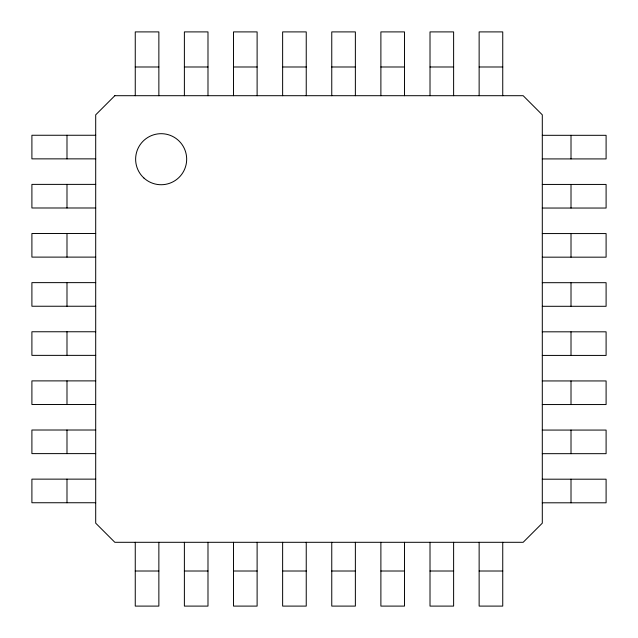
<?xml version="1.0" encoding="UTF-8"?>
<svg xmlns="http://www.w3.org/2000/svg" width="638" height="638" viewBox="0 0 638 638"><rect width="100%" height="100%" fill="white"/><g stroke="black" fill="none" stroke-linecap="round" stroke-linejoin="round"><path stroke-width="0.96" d="M135.256 66.99L158.862 66.99M184.382 66.99L207.988 66.99M233.508 66.99L257.114 66.99M282.634 66.99L306.24 66.99M331.76 66.99L355.366 66.99M380.886 66.99L404.492 66.99M430.012 66.99L453.618 66.99M479.138 66.99L502.744 66.99M95.7 135.256L31.9 135.256L31.9 158.862L95.7 158.862M542.3 135.312L606.1 135.312L606.1 158.918L542.3 158.918M95.7 184.382L31.9 184.382L31.9 207.988L95.7 207.988M542.3 184.438L606.1 184.438L606.1 208.044L542.3 208.044M95.7 233.508L31.9 233.508L31.9 257.114L95.7 257.114M542.3 233.564L606.1 233.564L606.1 257.17L542.3 257.17M95.7 282.634L31.9 282.634L31.9 306.24L95.7 306.24M542.3 282.69L606.1 282.69L606.1 306.296L542.3 306.296M95.7 331.76L31.9 331.76L31.9 355.366L95.7 355.366M542.3 331.816L606.1 331.816L606.1 355.422L542.3 355.422M95.7 380.886L31.9 380.886L31.9 404.492L95.7 404.492M542.3 380.942L606.1 380.942L606.1 404.548L542.3 404.548M95.7 430.012L31.9 430.012L31.9 453.618L95.7 453.618M542.3 430.068L606.1 430.068L606.1 453.674L542.3 453.674M95.7 479.138L31.9 479.138L31.9 502.744L95.7 502.744M542.3 479.194L606.1 479.194L606.1 502.8L542.3 502.8M135.256 571.01L158.862 571.01M184.382 571.01L207.988 571.01M233.508 571.01L257.114 571.01M282.634 571.01L306.24 571.01M331.76 571.01L355.366 571.01M380.886 571.01L404.492 571.01M430.012 571.01L453.618 571.01M479.138 571.01L502.744 571.01M571.01 135.312L571.01 158.918M571.01 184.438L571.01 208.044M571.01 233.564L571.01 257.17M571.01 282.69L571.01 306.296M571.01 331.816L571.01 355.422M571.01 380.942L571.01 404.548M571.01 430.068L571.01 453.674M571.01 479.194L571.01 502.8M502.744 95.7L502.744 31.9L479.138 31.9L479.138 95.7M502.744 542.3L502.744 606.1L479.138 606.1L479.138 542.3M453.618 95.7L453.618 31.9L430.012 31.9L430.012 95.7M453.618 542.3L453.618 606.1L430.012 606.1L430.012 542.3M404.492 95.7L404.492 31.9L380.886 31.9L380.886 95.7M404.492 542.3L404.492 606.1L380.886 606.1L380.886 542.3M355.366 95.7L355.366 31.9L331.76 31.9L331.76 95.7M355.366 542.3L355.366 606.1L331.76 606.1L331.76 542.3M306.24 95.7L306.24 31.9L282.634 31.9L282.634 95.7M306.24 542.3L306.24 606.1L282.634 606.1L282.634 542.3M257.114 95.7L257.114 31.9L233.508 31.9L233.508 95.7M257.114 542.3L257.114 606.1L233.508 606.1L233.508 542.3M207.988 95.7L207.988 31.9L184.382 31.9L184.382 95.7M207.988 542.3L207.988 606.1L184.382 606.1L184.382 542.3M158.862 95.7L158.862 31.9L135.256 31.9L135.256 95.7M158.862 542.3L158.862 606.1L135.256 606.1L135.256 542.3M66.99 135.256L66.99 158.862M66.99 184.382L66.99 207.988M66.99 233.508L66.99 257.114M66.99 282.634L66.99 306.24M66.99 331.76L66.99 355.366M66.99 380.886L66.99 404.492M66.99 430.012L66.99 453.618M66.99 479.138L66.99 502.744M114.84 95.7L95.7 114.84L95.7 523.16L114.84 542.3L523.16 542.3L542.3 523.16L542.3 114.84L523.16 95.7L114.84 95.7M143.869 177.986A25.52 25.52 0 0 0 186.057 164.787A25.52 25.52 0 0 0 153.535 134.849A25.52 25.52 0 0 0 143.869 177.986"/></g></svg>
